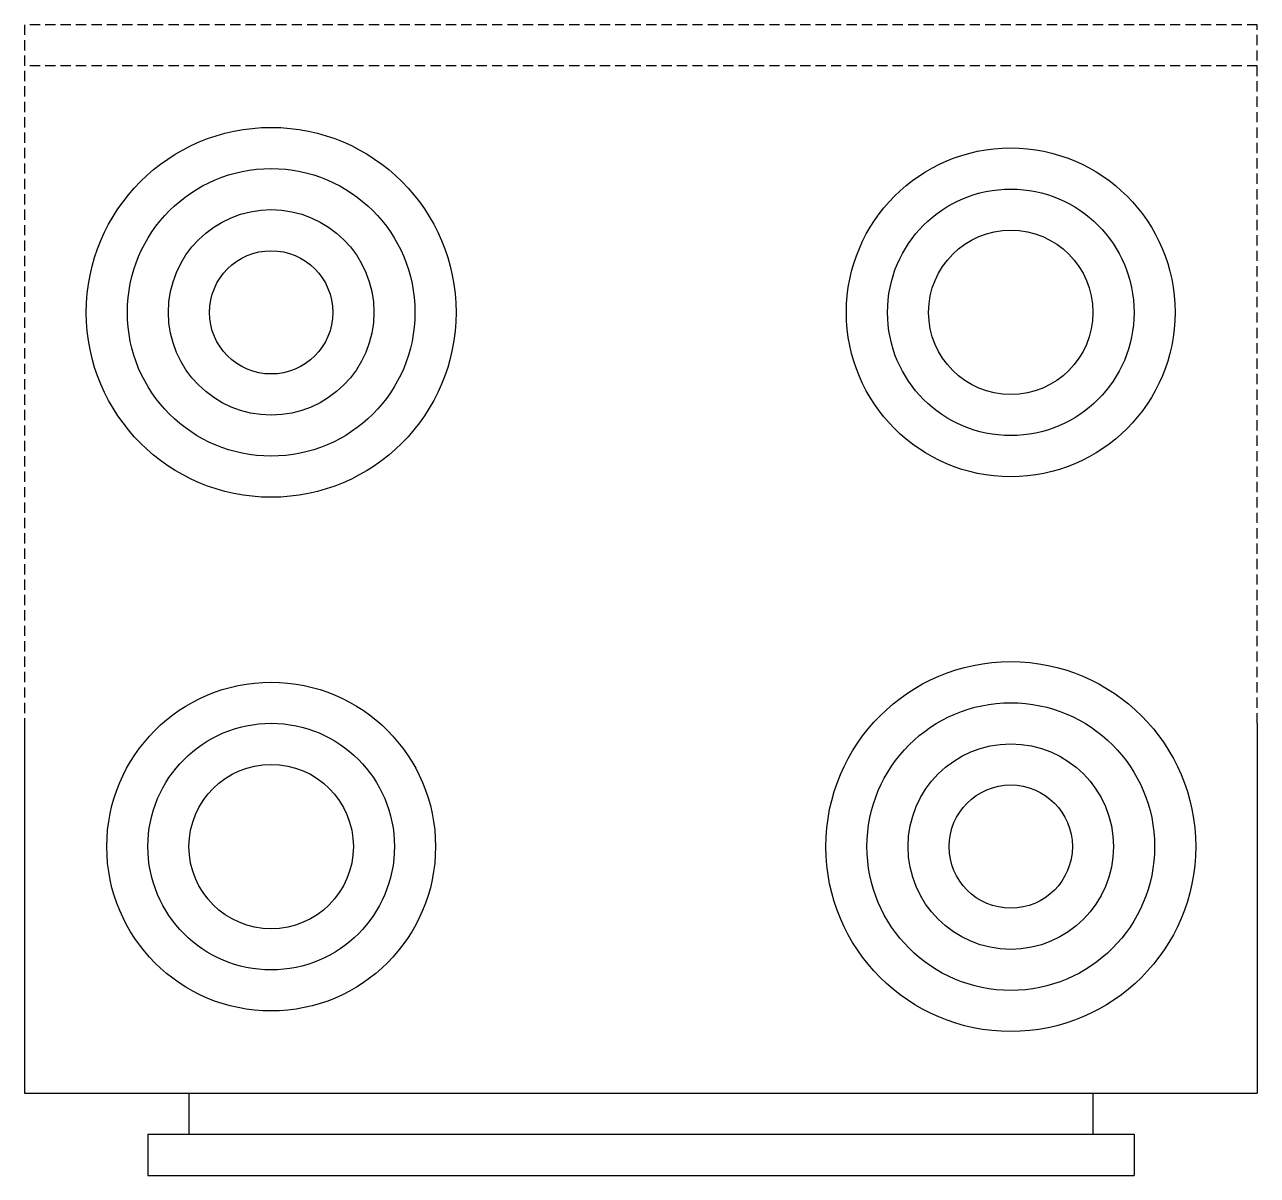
# Model space of a CAD drawing. Extents: x 270.7 to 300.7, y 233.5 to 261.5.
import ezdxf

# ---------------------------------------------------------------- set-up
doc = ezdxf.new("R2010")
doc.units = 0
doc.header["$MEASUREMENT"] = 0
doc.linetypes.add('HIDDEN', pattern=[0.375, 0.25, -0.125])
doc.layers.get('0').update_dxf_attribs({"linetype": 'CONTINUOUS'})

msp = doc.modelspace()

# ---------------------------------------------------------------- linework, layer by layer
at = {"linetype": 'HIDDEN'}
for p, q in [((270.722, 261.511), (270.722, 244.511)), ((300.722, 261.511), (270.722, 261.511)), ((300.722, 244.511), (300.722, 261.511)), ((300.722, 260.511), (270.722, 260.511))]:
    msp.add_line(p, q, dxfattribs=at)
for p, q in [((270.722, 244.511), (270.722, 235.511)), ((300.722, 244.511), (300.722, 235.511)), ((270.722, 235.511), (300.722, 235.511)), ((274.722, 235.511), (274.722, 234.511)), ((296.722, 235.511), (296.722, 234.511)), ((273.722, 234.511), (273.722, 233.511)), ((273.722, 234.511), (297.722, 234.511)), ((297.722, 234.511), (297.722, 233.511)), ((273.722, 233.511), (297.722, 233.511))]:
    msp.add_line(p, q)
for centre, radius in [((276.722, 254.511), 4.5), ((294.722, 254.511), 4), ((276.722, 254.511), 3.5), ((294.722, 254.511), 3), ((276.722, 254.511), 2.5), ((294.722, 254.511), 2), ((276.722, 254.511), 1.5), ((294.722, 241.511), 4.5), ((276.722, 241.511), 4), ((294.722, 241.511), 3.5), ((276.722, 241.511), 3), ((294.722, 241.511), 2.5), ((276.722, 241.511), 2), ((294.722, 241.511), 1.5)]:
    msp.add_circle(centre, radius)

doc.saveas('drawing.dxf')
